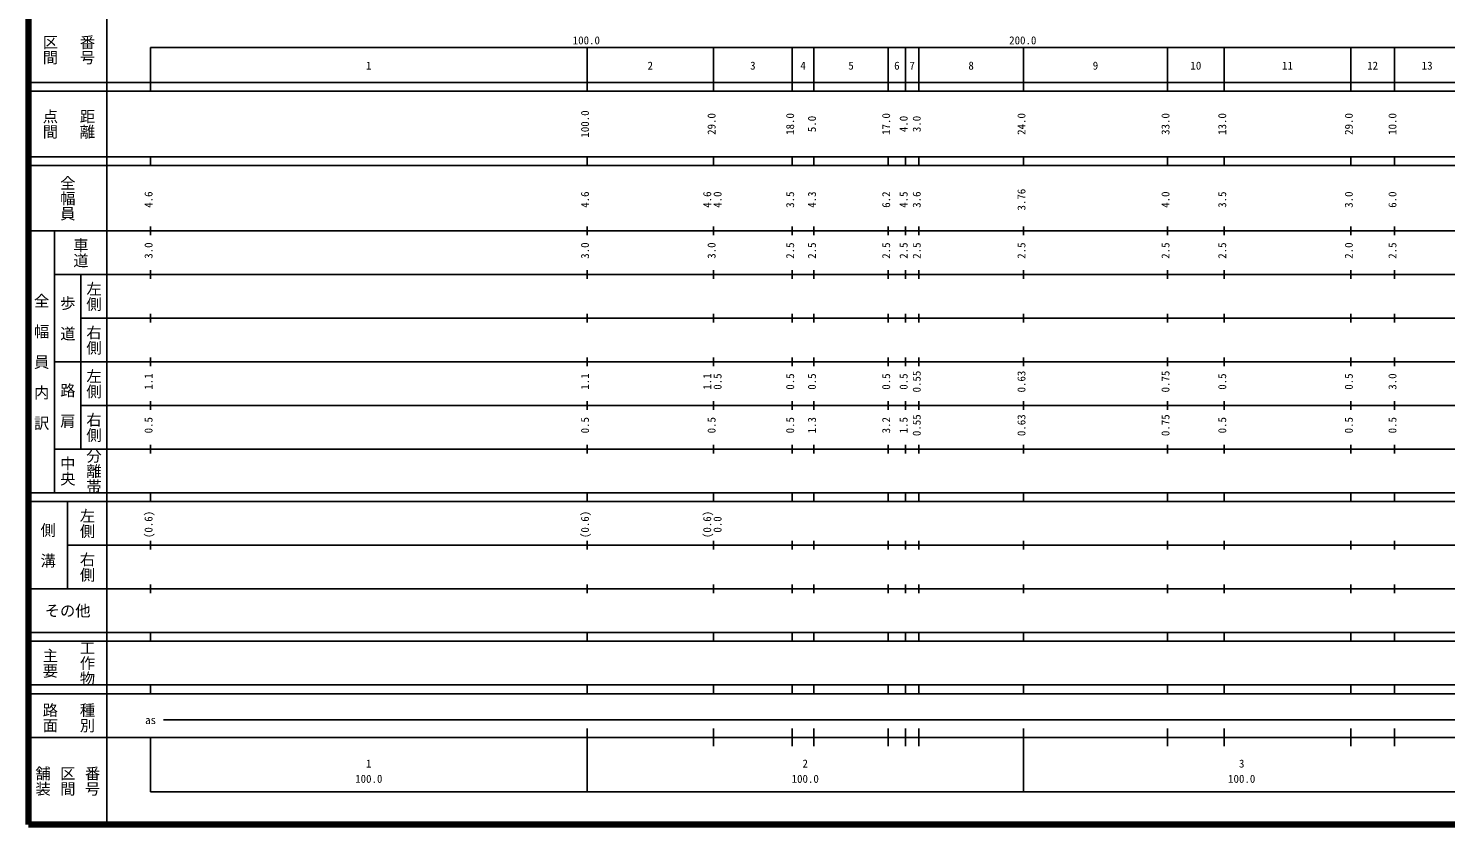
# Model space of a CAD drawing. Units: millimetres on the paper, enlarged 1000 times. Extents: x 40000 to 680000, y 20000 to 380000.
# Drawn here: x 40000 to 364732, y 20000 to 202409 of the extents above; entities that cross this region are included whole.
import ezdxf
from ezdxf.enums import TextEntityAlignment as Align

# ---------------------------------------------------------------- set-up
doc = ezdxf.new("R2010")
doc.units = ezdxf.units.MM
doc.header["$LTSCALE"] = 1000
doc.layers.add('M-TTL', color=2, linetype='Continuous', lineweight=140)
doc.layers.add('M-TTL-BAND', color=7, linetype='Continuous', lineweight=25)
doc.styles.add('@ＭＳ ゴシック', font='')
doc.styles.add('ＭＳ ゴシック', font='')
doc.styles.get('@ＭＳ ゴシック').set_extended_font_data('@MS Gothic')
doc.styles.get('ＭＳ ゴシック').set_extended_font_data('MS Gothic')

msp = doc.modelspace()

# ---------------------------------------------------------------- linework, layer by layer
at = {"layer": 'M-TTL'}
for p, q in [((40000, 380000), (40000, 20000)), ((40000, 20000), (680000, 20000))]:
    msp.add_line(p, q, dxfattribs=at)
at = {"layer": 'M-TTL-BAND'}
for p, q in [((58000, 370000), (58000, 20000)), ((68000, 198000), (579000, 198000)), ((68000, 198000), (68000, 188000)), ((168000, 188000), (168000, 198000)), ((197000, 188000), (197000, 198000)), ((215000, 188000), (215000, 198000)), ((220000, 188000), (220000, 198000)), ((237000, 188000), (237000, 198000)), ((241000, 188000), (241000, 198000)), ((244000, 188000), (244000, 198000)), ((268000, 188000), (268000, 198000)), ((301000, 188000), (301000, 198000)), ((314000, 188000), (314000, 198000)), ((343000, 188000), (343000, 198000)), ((353000, 188000), (353000, 198000)), ((40000, 190000), (579000, 190000)), ((40000, 188000), (579000, 188000)), ((40000, 173000), (579000, 173000)), ((68000, 171000), (68000, 173000)), ((168000, 171000), (168000, 173000)), ((197000, 171000), (197000, 173000)), ((215000, 171000), (215000, 173000)), ((220000, 171000), (220000, 173000)), ((237000, 171000), (237000, 173000)), ((241000, 171000), (241000, 173000)), ((244000, 171000), (244000, 173000)), ((268000, 171000), (268000, 173000)), ((301000, 171000), (301000, 173000)), ((314000, 171000), (314000, 173000)), ((343000, 171000), (343000, 173000)), ((353000, 171000), (353000, 173000)), ((40000, 171000), (579000, 171000)), ((40000, 156000), (579000, 156000)), ((46000, 96000), (46000, 156000)), ((68000, 155000), (68000, 157000)), ((168000, 155000), (168000, 157000)), ((197000, 155000), (197000, 157000)), ((215000, 155000), (215000, 157000)), ((220000, 155000), (220000, 157000)), ((237000, 155000), (237000, 157000)), ((241000, 155000), (241000, 157000)), ((244000, 155000), (244000, 157000)), ((268000, 155000), (268000, 157000)), ((301000, 155000), (301000, 157000)), ((314000, 155000), (314000, 157000)), ((343000, 155000), (343000, 157000)), ((353000, 155000), (353000, 157000)), ((68000, 145000), (68000, 147000)), ((168000, 145000), (168000, 147000)), ((197000, 145000), (197000, 147000)), ((215000, 145000), (215000, 147000)), ((220000, 145000), (220000, 147000)), ((237000, 145000), (237000, 147000)), ((241000, 145000), (241000, 147000)), ((244000, 145000), (244000, 147000)), ((268000, 145000), (268000, 147000)), ((301000, 145000), (301000, 147000)), ((314000, 145000), (314000, 147000)), ((343000, 145000), (343000, 147000)), ((353000, 145000), (353000, 147000)), ((46000, 146000), (579000, 146000)), ((52000, 146000), (52000, 106000)), ((68000, 135000), (68000, 137000)), ((168000, 135000), (168000, 137000)), ((197000, 135000), (197000, 137000)), ((215000, 135000), (215000, 137000)), ((220000, 135000), (220000, 137000)), ((237000, 135000), (237000, 137000)), ((241000, 135000), (241000, 137000)), ((244000, 135000), (244000, 137000)), ((268000, 135000), (268000, 137000)), ((301000, 135000), (301000, 137000)), ((314000, 135000), (314000, 137000)), ((343000, 135000), (343000, 137000)), ((353000, 135000), (353000, 137000)), ((52000, 136000), (579000, 136000)), ((68000, 125000), (68000, 127000)), ((168000, 125000), (168000, 127000)), ((197000, 125000), (197000, 127000)), ((215000, 125000), (215000, 127000)), ((220000, 125000), (220000, 127000)), ((237000, 125000), (237000, 127000)), ((241000, 125000), (241000, 127000)), ((244000, 125000), (244000, 127000)), ((268000, 125000), (268000, 127000)), ((301000, 125000), (301000, 127000)), ((314000, 125000), (314000, 127000)), ((343000, 125000), (343000, 127000)), ((353000, 125000), (353000, 127000)), ((46000, 126000), (579000, 126000)), ((68000, 115000), (68000, 117000)), ((168000, 115000), (168000, 117000)), ((197000, 115000), (197000, 117000)), ((215000, 115000), (215000, 117000)), ((220000, 115000), (220000, 117000)), ((237000, 115000), (237000, 117000)), ((241000, 115000), (241000, 117000)), ((244000, 115000), (244000, 117000)), ((268000, 115000), (268000, 117000)), ((301000, 115000), (301000, 117000)), ((314000, 115000), (314000, 117000)), ((343000, 115000), (343000, 117000)), ((353000, 115000), (353000, 117000)), ((52000, 116000), (579000, 116000)), ((46000, 106000), (579000, 106000)), ((68000, 105000), (68000, 107000)), ((168000, 105000), (168000, 107000)), ((197000, 105000), (197000, 107000)), ((215000, 105000), (215000, 107000)), ((220000, 105000), (220000, 107000)), ((237000, 105000), (237000, 107000)), ((241000, 105000), (241000, 107000)), ((244000, 105000), (244000, 107000)), ((268000, 105000), (268000, 107000)), ((301000, 105000), (301000, 107000)), ((314000, 105000), (314000, 107000)), ((343000, 105000), (343000, 107000)), ((353000, 105000), (353000, 107000)), ((40000, 96000), (579000, 96000)), ((68000, 94000), (68000, 96000)), ((168000, 94000), (168000, 96000)), ((197000, 94000), (197000, 96000)), ((215000, 94000), (215000, 96000)), ((220000, 94000), (220000, 96000)), ((237000, 94000), (237000, 96000)), ((241000, 94000), (241000, 96000)), ((244000, 94000), (244000, 96000)), ((268000, 94000), (268000, 96000)), ((301000, 94000), (301000, 96000)), ((314000, 94000), (314000, 96000)), ((343000, 94000), (343000, 96000)), ((353000, 94000), (353000, 96000)), ((40000, 94000), (579000, 94000)), ((49000, 94000), (49000, 74000)), ((68000, 83000), (68000, 85000)), ((168000, 83000), (168000, 85000)), ((197000, 83000), (197000, 85000)), ((215000, 83000), (215000, 85000)), ((220000, 83000), (220000, 85000)), ((237000, 83000), (237000, 85000)), ((241000, 83000), (241000, 85000)), ((244000, 83000), (244000, 85000)), ((268000, 83000), (268000, 85000)), ((301000, 83000), (301000, 85000)), ((314000, 83000), (314000, 85000)), ((343000, 83000), (343000, 85000)), ((353000, 83000), (353000, 85000)), ((49000, 84000), (579000, 84000)), ((68000, 73000), (68000, 75000)), ((168000, 73000), (168000, 75000)), ((197000, 73000), (197000, 75000)), ((215000, 73000), (215000, 75000)), ((220000, 73000), (220000, 75000)), ((237000, 73000), (237000, 75000)), ((241000, 73000), (241000, 75000)), ((244000, 73000), (244000, 75000)), ((268000, 73000), (268000, 75000)), ((301000, 73000), (301000, 75000)), ((314000, 73000), (314000, 75000)), ((343000, 73000), (343000, 75000)), ((353000, 73000), (353000, 75000)), ((40000, 74000), (579000, 74000)), ((40000, 64000), (579000, 64000)), ((40000, 62000), (579000, 62000)), ((68000, 62000), (68000, 64000)), ((168000, 62000), (168000, 64000)), ((197000, 62000), (197000, 64000)), ((215000, 62000), (215000, 64000)), ((220000, 62000), (220000, 64000)), ((237000, 62000), (237000, 64000)), ((241000, 62000), (241000, 64000)), ((244000, 62000), (244000, 64000)), ((268000, 62000), (268000, 64000)), ((301000, 62000), (301000, 64000)), ((314000, 62000), (314000, 64000)), ((343000, 62000), (343000, 64000)), ((353000, 62000), (353000, 64000)), ((40000, 52000), (579000, 52000)), ((68000, 50000), (68000, 52000)), ((168000, 50000), (168000, 52000)), ((197000, 50000), (197000, 52000)), ((215000, 50000), (215000, 52000)), ((220000, 50000), (220000, 52000)), ((237000, 50000), (237000, 52000)), ((241000, 50000), (241000, 52000)), ((244000, 50000), (244000, 52000)), ((268000, 50000), (268000, 52000)), ((301000, 50000), (301000, 52000)), ((314000, 50000), (314000, 52000)), ((343000, 50000), (343000, 52000)), ((353000, 50000), (353000, 52000)), ((40000, 50000), (579000, 50000)), ((71000, 44000), (565000, 44000)), ((40000, 40000), (579000, 40000)), ((68000, 40000), (68000, 27500)), ((168000, 27500), (168000, 42000)), ((197000, 38000), (197000, 42000)), ((215000, 38000), (215000, 42000)), ((220000, 38000), (220000, 42000)), ((237000, 38000), (237000, 42000)), ((241000, 38000), (241000, 42000)), ((244000, 38000), (244000, 42000)), ((268000, 27500), (268000, 42000)), ((301000, 38000), (301000, 42000)), ((314000, 38000), (314000, 42000)), ((343000, 38000), (343000, 42000)), ((353000, 38000), (353000, 42000)), ((68000, 27500), (579000, 27500))]:
    msp.add_line(p, q, dxfattribs=at)

# ---------------------------------------------------------------- texts
at = {"layer": 'M-TTL-BAND', "style": '@ＭＳ ゴシック'}
for s, p in [('区間', (45000, 197500)), ('番号', (53500, 197500)), ('点間', (45000, 180500)), ('距離', (53500, 180500)), ('全幅員', (49000, 163500)), ('車道', (52000, 151000)), ('左側', (55000, 141000)), ('全\u3000幅\u3000員\u3000内\u3000訳', (43000, 126000)), ('歩\u3000道', (49000, 136000)), ('右側', (55000, 131000)), ('左側', (55000, 121000)), ('路\u3000肩', (49000, 116000)), ('右側', (55000, 111000)), ('中央', (49000, 101000)), ('分離帯', (55000, 101000)), ('左側', (53500, 89000)), ('側\u3000溝', (44500, 84000)), ('右側', (53500, 79000)), ('工作物', (53500, 57000)), ('主要', (45000, 57000)), ('路面', (45000, 44500)), ('種別', (53500, 44500)), ('舗装', (43333, 30000)), ('区間', (49000, 30000)), ('番号', (54667, 30000))]:
    msp.add_text(s, height=2566, rotation=270, dxfattribs=at).set_placement(p, align=Align.MIDDLE_CENTER)
at = {"layer": 'M-TTL-BAND', "style": 'ＭＳ ゴシック'}
for s, p in [('100.0', (167844, 198195)), ('200.0', (267844, 198195)), ('1', (118000, 192405)), ('2', (182500, 192405)), ('3', (206000, 192405)), ('4', (217500, 192405)), ('5', (228500, 192405)), ('6', (239000, 192405)), ('7', (242500, 192405)), ('8', (256000, 192405)), ('9', (284500, 192405)), ('10', (307500, 192405)), ('11', (328500, 192405)), ('12', (348000, 192405)), ('13', (360500, 192405)), ('as', (68000, 42500)), ('1', (118000, 32523)), ('2', (218000, 32523)), ('3', (318000, 32523)), ('100.0', (118000, 29033)), ('100.0', (218000, 29033)), ('100.0', (318000, 29033))]:
    msp.add_text(s, height=1833, dxfattribs=at).set_placement(p, align=Align.BOTTOM_CENTER)
for s, p in [('100.0', (169000, 180500)), ('29.0', (198000, 180500)), ('18.0', (216000, 180500)), ('5.0', (221000, 180500)), ('17.0', (238000, 180500)), ('4.0', (242000, 180500)), ('3.0', (245000, 180500)), ('24.0', (269000, 180500)), ('33.0', (302000, 180500)), ('13.0', (315000, 180500)), ('29.0', (344000, 180500)), ('10.0', (354000, 180500)), ('4.6', (69000, 163174)), ('4.6', (169000, 163174)), ('4.6', (197000, 163174)), ('4.0', (199370, 163174)), ('3.5', (216000, 163174)), ('4.3', (221000, 163174)), ('6.2', (238000, 163174)), ('4.5', (242000, 163174)), ('3.6', (245000, 163174)), ('3.76', (269000, 163174)), ('4.0', (302000, 163174)), ('3.5', (315000, 163174)), ('3.0', (344000, 163174)), ('6.0', (354000, 163174)), ('3.0', (69000, 151500)), ('3.0', (169000, 151500)), ('3.0', (198000, 151500)), ('2.5', (216000, 151500)), ('2.5', (221000, 151500)), ('2.5', (238000, 151500)), ('2.5', (242000, 151500)), ('2.5', (245000, 151500)), ('2.5', (269000, 151500)), ('2.5', (302000, 151500)), ('2.5', (315000, 151500)), ('2.0', (344000, 151500)), ('2.5', (354000, 151500)), ('0.55', (245000, 121500)), ('0.63', (269000, 121500)), ('0.75', (302000, 121500)), ('1.1', (69000, 121500)), ('1.1', (169000, 121500)), ('1.1', (197000, 121500)), ('0.5', (199370, 121500)), ('0.5', (216000, 121500)), ('0.5', (221000, 121500)), ('0.5', (238000, 121500)), ('0.5', (242000, 121500)), ('0.5', (315000, 121500)), ('0.5', (344000, 121500)), ('3.0', (354000, 121500)), ('0.55', (245000, 111500)), ('0.63', (269000, 111500)), ('0.75', (302000, 111500)), ('0.5', (69000, 111500)), ('0.5', (169000, 111500)), ('0.5', (198000, 111500)), ('0.5', (216000, 111500)), ('1.3', (221000, 111500)), ('3.2', (238000, 111500)), ('1.5', (242000, 111500)), ('0.5', (315000, 111500)), ('0.5', (344000, 111500)), ('0.5', (354000, 111500)), ('(0.6)', (69000, 88764)), ('(0.6)', (169000, 88764)), ('(0.6)', (197000, 88764)), ('0.0', (199370, 88764))]:
    msp.add_text(s, height=1833, rotation=90, dxfattribs=at).set_placement(p, align=Align.BOTTOM_CENTER)
msp.add_text('その他', height=2566, dxfattribs=at).set_placement((49000, 69000), align=Align.MIDDLE_CENTER)

doc.saveas('drawing.dxf')
